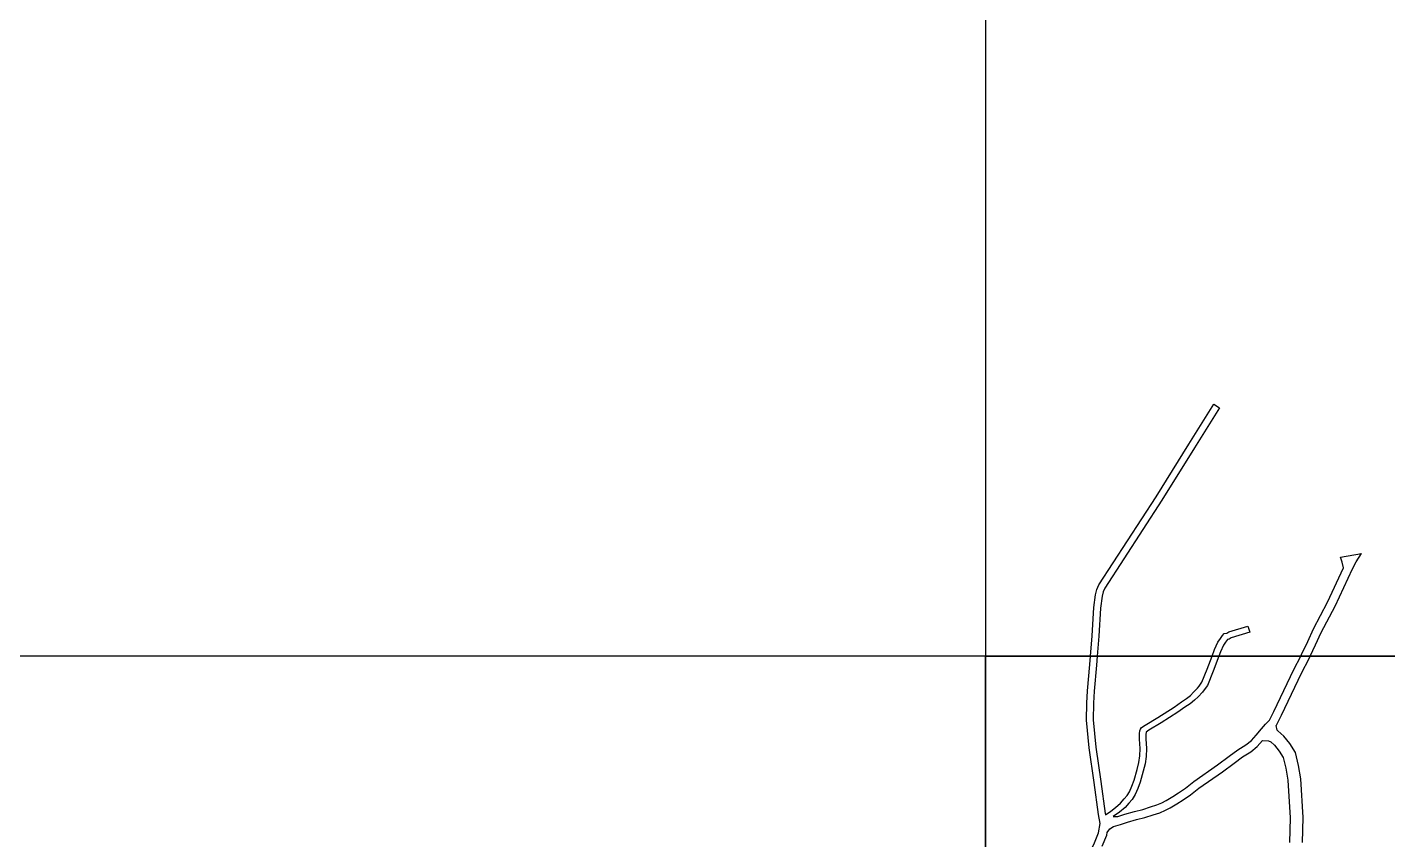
# Model space of a CAD drawing. Header units: metres. Extents: x -12000 to -9600, y -99000 to -96000.
# Drawn here: x -10857 to -10208, y -97888 to -97500 of the extents above; entities that cross this region are included whole.
import ezdxf

# ---------------------------------------------------------------- set-up
doc = ezdxf.new("R2010")
doc.units = ezdxf.units.M
doc.header["$LTSCALE"] = 2.5
doc.layers.add('図郭', color=7, linetype='Continuous')
doc.layers.add('道路', color=7, linetype='Continuous')

msp = doc.modelspace()

# ---------------------------------------------------------------- linework, layer by layer
at = {"layer": '図郭'}
for points in [[(-10400, -97800), (-9600, -97800), (-9600, -97200), (-10400, -97200)], [(-11200, -98400), (-10400, -98400), (-10400, -97800), (-11200, -97800)], [(-10400, -98400), (-9600, -98400), (-9600, -97800), (-10400, -97800)]]:
    msp.add_lwpolyline(points, close=True, dxfattribs=at)
at = {"layer": '道路', "flags": 128}
for points in [[(-10349.88, -97800), (-10349.07, -97790.29), (-10348.23, -97776.82), (-10347.42, -97770.71), (-10346.8, -97768.27), (-10345.81, -97765.98), (-10318.56, -97723.92), (-10302.92, -97698.95), (-10291, -97679.82)], [(-10249.48, -97800), (-10249.11, -97799.27), (-10246.14, -97792.97), (-10243.36, -97786.89), (-10236.72, -97774.3), (-10229.03, -97757.84), (-10229.68, -97755.1), (-10230.53, -97752.72)], [(-10245.03, -97800), (-10242.51, -97794.66), (-10239.77, -97788.66), (-10233.14, -97776.08), (-10224.82, -97758.27), (-10222.99, -97754.94), (-10220.54, -97751.05)], [(-10291.84, -97800), (-10290.63, -97796.76), (-10289.02, -97793.34), (-10287.88, -97791.52), (-10286.8, -97790.17), (-10286, -97789.26), (-10284.81, -97788.97), (-10283.81, -97788.44), (-10274.76, -97785.64)], [(-10400, -97918.21), (-10398.84, -97917.77), (-10391.75, -97914.91), (-10386.19, -97913.06), (-10379.33, -97909.69), (-10372.74, -97906.16), (-10363.16, -97900.93), (-10355.32, -97898.33), (-10353.78, -97897.86), (-10351.5, -97896.19), (-10350.04, -97893.52), (-10348, -97889.01), (-10346.04, -97884.24), (-10345.23, -97879.82), (-10345.98, -97875.5), (-10348.1, -97860.21), (-10350.55, -97843.8), (-10351.78, -97830.46), (-10351.59, -97822.38), (-10351.33, -97816.55), (-10350.21, -97803.95), (-10349.88, -97800)], [(-10346.65, -97800), (-10347, -97804.22), (-10348.12, -97816.76), (-10348.37, -97822.49), (-10348.56, -97830.35), (-10347.35, -97843.41), (-10344.91, -97859.75), (-10342.8, -97875.01), (-10342.7, -97875.61), (-10340.21, -97873.93), (-10337.88, -97872.13), (-10335.53, -97870.09), (-10333.83, -97868.05), (-10332.42, -97866.53), (-10331.27, -97864.64), (-10330.07, -97861.98), (-10329.02, -97859.12), (-10327.65, -97854.11), (-10326.75, -97850.74), (-10326.31, -97847.54), (-10326.12, -97843.97), (-10326.39, -97839.66), (-10326.5, -97836.92), (-10326.25, -97835.65), (-10325.99, -97834.85), (-10325.44, -97834.08), (-10323.7, -97832.83), (-10317.71, -97829.28), (-10309.9, -97824.25), (-10306.47, -97821.84), (-10304.09, -97820.24), (-10302.17, -97818.76), (-10300.64, -97817.24), (-10298.73, -97815.23), (-10298.06, -97814.31), (-10296.72, -97812.44), (-10294.13, -97806.12), (-10291.84, -97800)], [(-10288.62, -97800), (-10291.32, -97807.22), (-10294.06, -97813.91), (-10295.61, -97816.08), (-10296.41, -97817.17), (-10298.49, -97819.35), (-10300.18, -97821.04), (-10302.33, -97822.69), (-10304.76, -97824.33), (-10308.22, -97826.76), (-10316.12, -97831.85), (-10322.04, -97835.36), (-10323.27, -97836.24), (-10323.32, -97836.41), (-10323.47, -97837.15), (-10323.37, -97839.5), (-10323.09, -97843.96), (-10323.3, -97847.82), (-10323.78, -97851.34), (-10324.73, -97854.89), (-10326.14, -97860.05), (-10327.27, -97863.12), (-10328.59, -97866.05), (-10330, -97868.36), (-10331.56, -97870.05), (-10333.37, -97872.22), (-10335.97, -97874.46), (-10338.98, -97876.54), (-10336.85, -97876.52), (-10333.4, -97875.33), (-10328.88, -97874.06), (-10324.93, -97873.09), (-10321.15, -97871.92), (-10318.16, -97870.95), (-10315.83, -97869.88), (-10313.81, -97868.84), (-10310.62, -97866.92), (-10307.82, -97865.26), (-10304.56, -97862.9), (-10300.48, -97859.79), (-10289.25, -97851.84), (-10283.65, -97847.76), (-10279.61, -97844.64), (-10275.66, -97842.31), (-10273.07, -97840.18), (-10270.76, -97837.61), (-10268.16, -97834.71), (-10266.27, -97832.46), (-10264.35, -97830.51), (-10262.28, -97826.35), (-10252.76, -97806.38), (-10249.48, -97800)], [(-10248.6, -97888.84), (-10248.43, -97876.96), (-10249.53, -97858.48), (-10250.61, -97852.14), (-10252.04, -97845.98), (-10254.77, -97841.67), (-10257.6, -97838.2), (-10260.45, -97835.59), (-10260.71, -97835.3), (-10261.22, -97833.14), (-10261.05, -97832.87), (-10258.68, -97828.1), (-10249.17, -97808.15), (-10245.52, -97801.04), (-10245.03, -97800)], [(-10344.23, -97890.63), (-10342.09, -97885.4), (-10341.86, -97884.17), (-10340.67, -97882.41), (-10338.79, -97881.27), (-10335.55, -97880.3), (-10332.21, -97879.15), (-10327.86, -97877.93), (-10323.86, -97876.94), (-10319.95, -97875.73), (-10316.7, -97874.69), (-10314.08, -97873.48), (-10311.86, -97872.34), (-10308.57, -97870.36), (-10305.62, -97868.6), (-10302.18, -97866.11), (-10298.11, -97863.02), (-10286.91, -97855.09), (-10281.25, -97850.96), (-10277.37, -97847.96), (-10273.36, -97845.6), (-10270.29, -97843.08), (-10267.78, -97840.28), (-10267.72, -97840.21), (-10264.95, -97840.42), (-10263.85, -97840.88), (-10262.11, -97842.47), (-10259.81, -97845.3), (-10257.84, -97848.4), (-10256.69, -97853.37), (-10255.7, -97859.18), (-10254.63, -97877.1), (-10254.8, -97888.8)]]:
    msp.add_lwpolyline(points, dxfattribs=at)
at = {"layer": '道路'}
for points in [[(-10288.27, -97681.52), (-10300.19, -97700.66), (-10315.84, -97725.64), (-10342.97, -97767.5), (-10343.75, -97769.31), (-10344.26, -97771.32), (-10345.03, -97777.13), (-10345.86, -97790.52), (-10346.65, -97800)], [(-10291, -97679.82), (-10288.27, -97681.52)], [(-10230.53, -97752.72), (-10220.54, -97751.05)], [(-10274.76, -97785.64), (-10273.87, -97788.52)], [(-10273.87, -97788.52), (-10282.65, -97791.24), (-10283.73, -97791.82), (-10284.37, -97791.97), (-10284.49, -97792.11), (-10285.41, -97793.27), (-10286.37, -97794.79), (-10287.85, -97797.94), (-10288.62, -97800)]]:
    msp.add_lwpolyline(points, dxfattribs=at)

doc.saveas('drawing.dxf')
